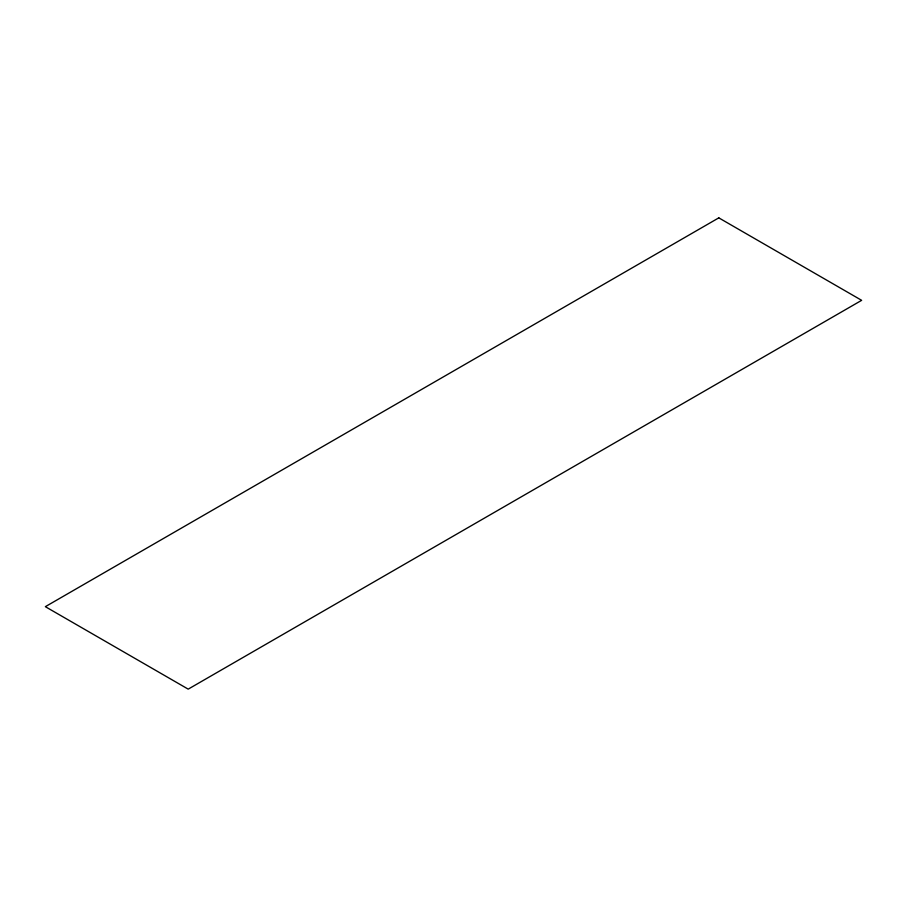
<?xml version="1.0" encoding="UTF-8"?>
<svg xmlns="http://www.w3.org/2000/svg" width="907" height="907" viewBox="0 0 907 907"><rect width="100%" height="100%" fill="white"/><g stroke="black" fill="none" stroke-linecap="round" stroke-linejoin="round"><path stroke-width="1.36" d="M718.798 217.861L45.35 606.67L188.203 689.139L861.65 300.33L718.798 217.861"/></g></svg>
